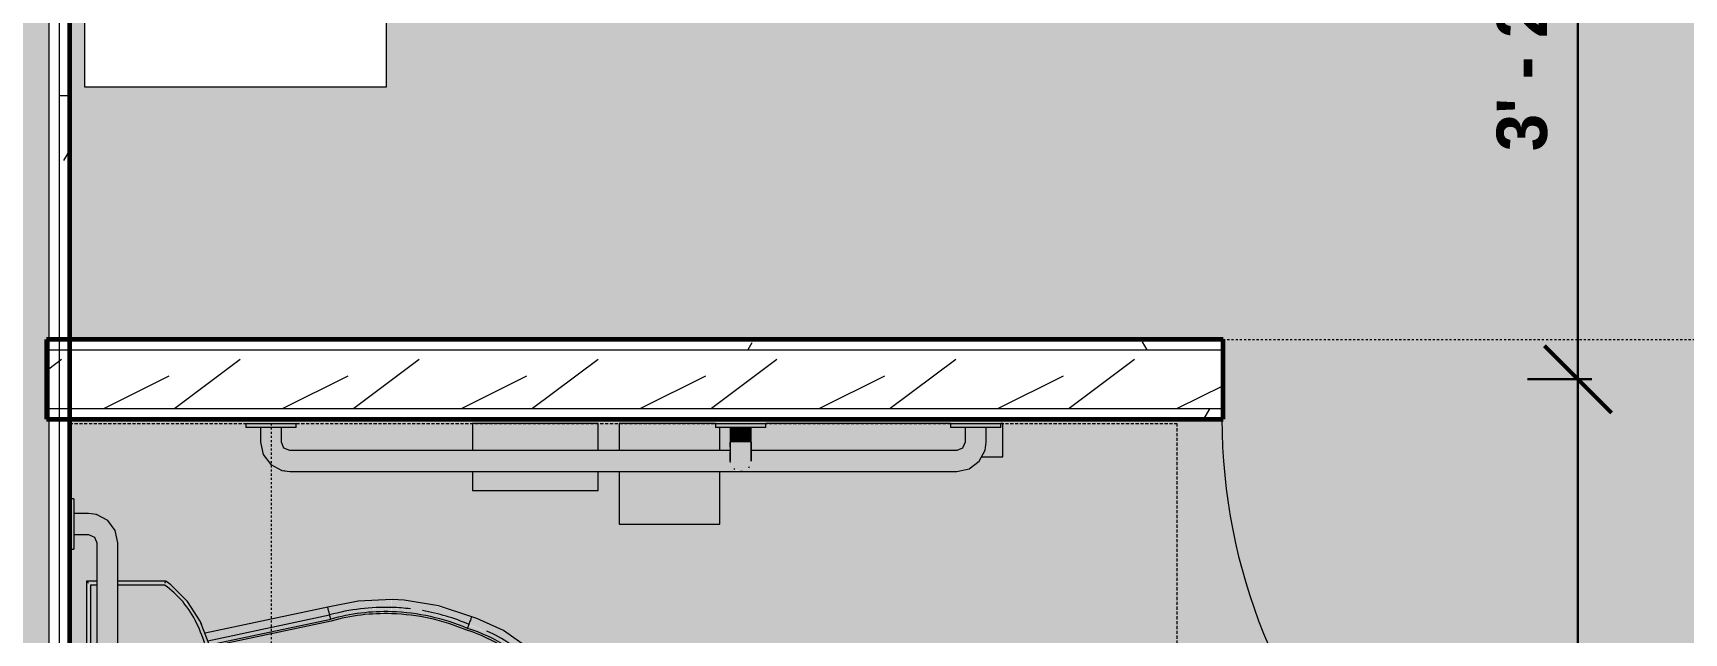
# Model space of a CAD drawing. Header units: inches. Extents: x -4105 to -1989, y 10980 to 12341.
# Drawn here: x -3462.7 to -3364.3, y 11943.7 to 11979.4 of the extents above; entities that cross this region are included whole.
import ezdxf

# ---------------------------------------------------------------- set-up
doc = ezdxf.new("R2010")
doc.units = ezdxf.units.IN
doc.header["$MEASUREMENT"] = 0
doc.linetypes.add('Dash', pattern=[0.25, 0.125, -0.125])
doc.linetypes.add('Hidden', pattern=[0.28125, 0.1875, -0.09375])
for name, color, linetype, lineweight in [('0-1', 7, 'Continuous', 5), ('0-2', 250, 'Continuous', 18), ('A-ANNO-DIMS-1', 211, 'Continuous', 30), ('A-ANNO-DIMS-64', 211, 'Continuous', 9), ('A-AREA-PATT-3', 7, 'Continuous', 9), ('A-DOOR-1', 31, 'Continuous', 9), ('A-DOOR-2', 31, 'Continuous', 30), ('A-WALL', 113, 'Continuous', 18), ('A-WALL-1', 113, 'Continuous', 60), ('A-WALL-PATT-1', 111, 'Continuous', 9), ('I-FURN', 30, 'Continuous', 9), ('I-FURN-HDLN', 30, 'Dash', 9), ('I-WALL-2', 2, 'Continuous', 60), ('P-SANR-FIXT', 6, 'Continuous', 9), ('P-SANR-FIXT-1', 6, 'Hidden', 9), ('Q-CASE-HDLN', 31, 'Dash', 9), ('Q-SPCQ', 91, 'Continuous', 9)]:
    doc.layers.add(name, color=color, linetype=linetype, lineweight=lineweight)
doc.styles.add('Century Gothic_B', font='GOTHICB.TTF', dxfattribs={"height": 3})
doc.dimstyles.new('OD_-_HS_-__1__Tol__', dxfattribs={"dimscale": 12, "dimtxt": 3.132505, "dimasz": 0.333333, "dimexe": 0.25, "dimexo": 0.166667, "dimgap": 0.083333, "dimtad": 1, "dimdec": 0, "dimzin": 3, "dimdsep": 46, "dimlunit": 4, "dimtxsty": 'Century Gothic_B', "dimblk1": 'OBLIQUE', "dimblk2": 'OBLIQUE', "dimsah": 1, "dimcen": 0.09, "dimdle": 0.25, "dimazin": 0, "dimtfac": 1, "dimtdec": 4, "dimtix": 1, "dimtmove": 0, "dimatfit": 3, "dimfxl": 1, "dimtvp": 1, "dimtfill": 1, "dimfrac": 2, "dimtolj": 1, "dimtzin": 0, "dimlwd": 30, "dimlwe": 30, "dimarcsym": 2})
pattern_1 = [(0, (0, 0), (20.48, 5.12), [0.845, -14.515, 0.845, -14.515, -81.92]), (0, (0, 0), (20.48, 5.12), [-30.72, 0.845, -29.875, 0.845, -14.515, -35.84]), (0, (0, 0), (20.48, 5.12), [-76.8, 0.845, -9.395, 0.845, -24.755]), (120, (7.68, 2.56), (-14.67405, 15.1762003), [0.845, -14.515, 0.845, -14.515, -81.92]), (120, (7.68, 2.56), (-14.67405, 15.1762003), [-30.72, 0.845, -29.875, 0.845, -14.515, -35.84]), (120, (7.68, 2.56), (-14.67405, 15.1762003), [-76.8, 0.845, -9.395, 0.845, -24.755]), (240, (10.24, 12.8), (-5.80595, -20.2962003), [0.845, -14.515, 0.845, -14.515, -81.92]), (240, (10.24, 12.8), (-5.80595, -20.2962003), [-30.72, 0.845, -29.875, 0.845, -14.515, -35.84]), (240, (10.24, 12.8), (-5.80595, -20.2962003), [-76.8, 0.845, -9.395, 0.845, -24.755])]

# ---------------------------------------------------------------- blocks, each defined once
blk = doc.blocks.new('Single-Flush - 34_ x 84_-1372834-ENLARGED FLOOR PLAN - 1ST FLOOR PLAN - EAST')
at = {"layer": 'A-DOOR-1'}
blk.add_arc((17, -2.375), 34.067, 180, 266.63431, dxfattribs=at)
at = {"layer": 'A-DOOR-2'}
for p, q in [((15, -2.375), (15, -36.383)), ((17, -2.375), (15, -2.375)), ((17, -2.375), (17, -36.383)), ((17, -36.383), (15, -36.383))]:
    blk.add_line(p, q, dxfattribs=at)
blk = doc.blocks.new('Bed-Standard - Queen 60_ x 79_-1242961-ENLARGED FLOOR PLAN - 1ST FLOOR PLAN - EAST')
at = {"layer": 'I-FURN-HDLN'}
blk.add_line((-55.311, -30.17), (-55.311, -64.17), dxfattribs=at)
blk = doc.blocks.new('Table-Night Stand - 18_ x 18_ x 24_-1352623-ENLARGED FLOOR PLAN - 1ST FLOOR PLAN - EAST')
at = {"layer": 'I-FURN'}
for p, q in [((18.147, 18), (0.147, 18)), ((0.147, 18), (0.147, 0)), ((18.147, 0), (18.147, 18)), ((0.147, 0), (18.147, 0))]:
    blk.add_line(p, q, dxfattribs=at)
blk = doc.blocks.new('OD_CW_Upper Cabinet - OD_CW_Upper Cabinet-1867077-ENLARGED FLOOR PLAN - 1ST FLOOR PLAN - EAST')
at = {"layer": 'Q-CASE-HDLN'}
for p, q in [((0.738, -24), (0.738, -12)), ((0.738, -12), (34.738, -12)), ((34.738, -12), (34.738, -24)), ((34.738, -24), (0.738, -24))]:
    blk.add_line(p, q, dxfattribs=at)
blk = doc.blocks.new('Plbg-Toilet Wall Mount FV-UH - _ALL_ADA-V53-ENLARGED FLOOR PLAN - 1ST FLOOR PLAN - EAST')
at = {"layer": 'P-SANR-FIXT'}
for points in [[(6.77, 19.194), (6.437, 21.64), (5.662, 23.988), (5.116, 25.309), (4.067, 26.827), (2.86, 27.994), (1.852, 28.604), (0.617, 28.945), (-0.67, 28.934), (-1.852, 28.604), (-2.934, 27.949), (-4.209, 26.661), (-5.163, 25.195), (-5.794, 23.654), (-6.492, 21.413), (-6.768, 19.142), (-6.679, 17.308), (-5.889, 13.494), (-4.772, 8.322), (-4.676, 8.355), (-6.571, 17.37), (-6.652, 19.19), (-6.323, 21.612), (-5.571, 23.899), (-4.974, 25.309), (-3.972, 26.755), (-2.86, 27.857), (-1.805, 28.496), (-1.413, 28.617), (-0.969, 28.762), (0, 28.875), (1.142, 28.713), (2.102, 28.34), (2.86, 27.857), (4.067, 26.661), (5.067, 25.121), (5.662, 23.679), (6.365, 21.48), (6.652, 19.19), (6.536, 17.197), (5.769, 13.494), (4.698, 8.346), (4.788, 8.31), (6.69, 17.391), (6.77, 19.19)], [(-3.095, 28.148), (-3.392, 28.513), (-4.779, 27.107), (-5.789, 25.568), (-6.458, 23.966), (-6.012, 23.813), (-5.337, 25.438), (-4.338, 26.918), (-3.108, 28.135)], [(-2.934, 27.949), (-3.11, 28.134), (-4.351, 26.904), (-5.014, 25.882), (-5.116, 25.767), (-5.391, 25.309), (-5.992, 23.798), (-5.765, 23.739), (-5.038, 25.425), (-4.067, 26.827), (-2.972, 27.911)], [(-6.015, 23.806), (-6.458, 23.966), (-7.215, 21.48), (-7.496, 19.217), (-7.024, 19.217), (-6.713, 21.612), (-6.017, 23.8)], [(-5.774, 23.719), (-6.02, 23.79), (-6.75, 21.413), (-7.008, 19.202), (-6.767, 19.217), (-6.446, 21.612), (-5.778, 23.707)], [(-6.576, 15.495), (-6.95, 17.475), (-7.047, 19.203), (-7.495, 19.19), (-7.412, 17.282), (-7.034, 15.382), (-6.596, 15.49)], [(-6.328, 15.556), (-6.695, 17.496), (-6.792, 19.195), (-7.026, 19.19), (-6.939, 17.307), (-6.559, 15.499), (-6.373, 15.545)], [(-5.033, 8.233), (-6.576, 15.495), (-7.034, 15.382), (-5.48, 8.074), (-5.081, 8.216)], [(-4.789, 8.316), (-6.328, 15.556), (-6.576, 15.495), (-5.015, 8.239), (-4.819, 8.306)], [(-3.061, 8.552), (-3.074, 8.669), (-4.676, 8.355), (-5.693, 7.982), (-6.183, 7.745), (-6.131, 7.673), (-4.538, 8.259), (-3.061, 8.552)], [(8.593, 1), (8.442, 1.121), (-8.478, 1.115), (-8.558, 1), (8.589, 1)]]:
    blk.add_hatch(color=256, dxfattribs=at).paths.add_polyline_path(points, flags=0)
h = blk.add_hatch(color=256, dxfattribs=at)
h.paths.add_polyline_path([(6.652, 19.19), (6.365, 21.48), (5.571, 23.899), (5.002, 25.268), (3.972, 26.755), (2.86, 27.857), (1.992, 28.41), (0.969, 28.762), (0, 28.875), (-1.022, 28.756), (-1.992, 28.41), (-2.86, 27.857), (-4.067, 26.661), (-5.014, 25.249), (-5.662, 23.679), (-6.365, 21.48), (-6.652, 19.19), (-6.559, 17.311), (-5.769, 13.494), (-4.656, 8.359), (-4.01, 8.5), (-3.535, 8.59), (-2.436, 8.713), (-0.787, 8.819), (0, 8.846), (3.074, 8.669), (4.684, 8.393), (6.571, 17.37), (6.576, 17.475)], flags=0)
h.paths.add_polyline_path([(4.25, 20.181), (4.14, 18.712), (3.828, 17.311), (3.44, 16.248), (2.862, 15.215), (2.213, 14.426), (1.486, 13.849), (0.742, 13.513), (0, 13.404), (-0.742, 13.513), (-1.486, 13.849), (-2.213, 14.426), (-2.926, 15.319), (-3.454, 16.272), (-3.912, 17.597), (-4.171, 18.995), (-4.25, 20.181), (-4.158, 21.566), (-3.887, 22.888), (-3.454, 24.091), (-2.883, 25.121), (-2.213, 25.937), (-1.413, 26.547), (-0.742, 26.85), (0, 26.958), (0.742, 26.85), (1.486, 26.514), (2.213, 25.937), (2.883, 25.121), (3.457, 24.083), (3.887, 22.888), (4.164, 21.48), (4.225, 20.559)], flags=0)
h.paths.add_polyline_path([(2.935, 10.95), (2.901, 10.825), (2.81, 10.734), (2.685, 10.7), (2.56, 10.734), (2.465, 10.832), (2.435, 10.95), (2.468, 11.075), (2.56, 11.167), (2.685, 11.2), (2.81, 11.167), (2.901, 11.075), (2.926, 11.015)], flags=0)
h.paths.add_polyline_path([(-2.435, 10.95), (-2.475, 10.817), (-2.56, 10.734), (-2.685, 10.7), (-2.81, 10.734), (-2.901, 10.825), (-2.935, 10.95), (-2.901, 11.075), (-2.81, 11.167), (-2.685, 11.2), (-2.56, 11.167), (-2.468, 11.075), (-2.444, 11.015)], flags=0)
h = blk.add_hatch(color=256, dxfattribs=at)
h.paths.add_polyline_path([(-4.709, 27.211), (-5.26, 26.443), (-4.906, 26.918), (-4.745, 27.156)], flags=0)
h.paths.add_polyline_path([(-3.392, 28.513), (-4.157, 27.805), (-4.382, 27.534), (-3.393, 28.512)], flags=0)
h.paths.add_polyline_path([(-5.961, 25.158), (-6.284, 24.438), (-6.185, 24.623), (-5.961, 25.156)], flags=0)
h = blk.add_hatch(color=256, dxfattribs=at)
h.paths.add_polyline_path([(-6.458, 23.966), (-6.461, 23.966), (-6.827, 22.886), (-6.827, 22.803), (-6.461, 23.957)], flags=0)
h.paths.add_polyline_path([(-7.195, 21.64), (-7.311, 20.975), (-7.418, 20.181), (-7.486, 19.321), (-7.198, 21.612)], flags=0)
h = blk.add_hatch(color=256, dxfattribs=at)
h.paths.add_polyline_path([(8.472, 5.637), (8.463, 5.697), (7.379, 6.868), (6.065, 7.698), (4.609, 8.245), (2.889, 8.562), (-0.241, 8.711), (-3.061, 8.552), (-4.793, 8.181), (-6.146, 7.668), (-7.507, 6.754), (-8.472, 5.687), (-8.358, 5.651), (-7.351, 6.754), (-5.975, 7.611), (-4.483, 8.154), (-2.848, 8.45), (0, 8.611), (3.061, 8.436), (4.769, 8.068), (6.171, 7.516), (7.351, 6.754), (8.358, 5.637), (8.358, 2.875), (8.472, 2.875), (8.472, 5.526)], flags=0)
h.paths.add_polyline_path([(8.472, 1.279), (8.472, 1.625), (8.358, 1.625), (8.358, 1.235), (-8.358, 1.235), (-8.368, 1.625), (-8.472, 1.625), (-8.472, 1.121), (8.472, 1.121), (8.472, 1.236)], flags=0)
h.paths.add_polyline_path([(-8.358, 2.875), (-8.378, 5.657), (-8.472, 5.687), (-8.472, 2.875), (-8.4, 2.875)], flags=0)
h = blk.add_hatch(color=256, dxfattribs=at)
h.paths.add_polyline_path([(8.358, 1.625), (-8.358, 1.625), (-8.358, 1.235), (8.358, 1.235), (8.358, 1.375)], flags=0)
h.paths.add_polyline_path([(8.358, 5.651), (7.351, 6.754), (6.097, 7.565), (4.609, 8.129), (3.048, 8.439), (-0.241, 8.597), (-3.048, 8.439), (-4.769, 8.068), (-6.1, 7.562), (-7.351, 6.754), (-8.358, 5.651), (-8.358, 2.875), (8.358, 2.875)], flags=0)
h = blk.add_hatch(color=256, dxfattribs=at)
h.paths.add_polyline_path([(-6.146, 7.668), (-6.197, 7.773), (-7.072, 7.246), (-7.594, 6.849), (-7.788, 6.661), (-8.577, 5.72), (-8.454, 5.707), (-7.351, 6.886), (-6.149, 7.666)], flags=0)
h.paths.add_polyline_path([(-7.7, 6.693), (-7.7, 6.693), (-7.7, 6.736)], flags=0)
h = blk.add_hatch(color=256, dxfattribs=at)
h.paths.add_polyline_path([(-8.472, 5.526), (-8.499, 5.695), (-8.593, 5.697), (-8.566, 2.875), (-8.472, 2.875)], flags=0)
h.paths.add_polyline_path([(-8.472, 1.13), (-8.481, 1.625), (-8.593, 1.625), (-8.566, 1.027), (-8.472, 1.121), (-8.473, 1.235)], flags=0)
h.paths.add_polyline_path([(-8.478, 1.121), (-8.503, 1.121), (-8.503, 1.121)], flags=0)
for p, q in [((-7.037, 15.381), (-5.483, 8.072)), ((-5.032, 8.23), (-6.576, 15.495)), ((-4.789, 8.316), (-6.328, 15.556)), ((-6.213, 15.584), (-4.676, 8.354)), ((-6.213, 15.584), (-4.676, 8.354)), ((-8.593, 5.725), (-8.593, 2.874)), ((-8.593, 5.725), (-8.593, 2.874)), ((-8.358, 5.651), (-8.358, 2.873)), ((-8.358, 5.651), (-8.358, 2.873)), ((-8.593, 1.625), (-8.593, 1)), ((-8.593, 1.625), (-8.593, 1)), ((-8.593, 1), (8.593, 1)), ((-8.593, 1), (8.593, 1)), ((-8.358, 1.625), (-8.358, 1.235)), ((-8.358, 1.625), (-8.358, 1.235)), ((-8.358, 1.235), (8.358, 1.235)), ((-8.358, 1.235), (8.358, 1.235))]:
    blk.add_line(p, q, dxfattribs=at)
at = {"layer": 'P-SANR-FIXT', "flags": 128}
for points in [[(-3.394, 28.516), (-4.642, 27.296), (-5.643, 25.866), (-6.362, 24.275), (-6.461, 23.968)], [(-6.461, 23.968), (-7.117, 21.99), (-7.457, 19.934), (-7.5, 19.218)], [(-7.5, 19.218), (-7.403, 17.187), (-7.037, 15.381)], [(-3.074, 8.673), (-4.82, 8.312), (-6.198, 7.777)], [(-6.198, 7.777), (-7.386, 7.03), (-8.371, 6.03), (-8.593, 5.725)]]:
    blk.add_lwpolyline(points, dxfattribs=at)
at = {"layer": 'P-SANR-FIXT'}
for centre, radius, start, end in [((2.517, 21.221), 8.659, 129.01702, 163.23443), ((2.517, 21.221), 8.54, 129.01702, 163.27745), ((2.517, 21.221), 8.54, 129.01702, 163.27745), ((2.517, 21.221), 8.915, 145.85541, 155.89215), ((5.862, 18.785), 12.895, 157.08208, 169.98627), ((5.862, 18.785), 12.639, 157.02046, 178.14378), ((5.862, 18.785), 12.521, 156.99106, 178.14378), ((5.862, 18.785), 12.521, 156.99106, 178.14378), ((5.862, 18.785), 12.895, 173.20252, 178.14378), ((5.213, 18.806), 12.245, 178.14378, 195.6871), ((5.213, 18.806), 11.989, 178.14378, 195.72629), ((5.213, 18.806), 11.871, 178.14378, 195.74481), ((5.213, 18.806), 11.871, 178.14378, 195.74481), ((-1.975, -1.057), 9.556, 96.44692, 115.55308), ((-1.975, -1.057), 9.556, 96.44692, 115.55308), ((-3.577, 2.294), 5.842, 115.55308, 144.92398), ((-3.577, 2.294), 5.842, 115.55308, 144.92398), ((-3.577, 2.294), 6.077, 115.55308, 116.26691), ((-1.975, -1.057), 9.791, 114.27145, 115.55308), ((-3.577, 2.294), 6.077, 144.26271, 145.6316)]:
    blk.add_arc(centre, radius, start, end, dxfattribs=at)
for points in [[(-6.458, 23.966), (-6.461, 23.967), (-6.462, 23.968), (-6.461, 23.967)], [(-6.015, 23.806), (-6.12, 23.844), (-6.299, 23.909), (-6.416, 23.951), (-6.458, 23.966)], [(-7.034, 15.382), (-7.037, 15.381), (-7.038, 15.381), (-7.037, 15.381)], [(-6.576, 15.495), (-6.685, 15.468), (-6.87, 15.422), (-6.99, 15.393), (-7.034, 15.382)]]:
    blk.add_open_spline(points, degree=3, dxfattribs=at)
for points, knots in [([(-5.774, 23.719), (-5.793, 23.726), (-5.831, 23.739), (-5.902, 23.765), (-5.977, 23.792), (-6.008, 23.804), (-6.015, 23.806)], [-1, -1, -1, -1, -0.833333, -0.666667, -0.333333, 0, 0, 0, 0]), ([(-6.328, 15.556), (-6.347, 15.551), (-6.386, 15.542), (-6.442, 15.528), (-6.491, 15.516), (-6.545, 15.502), (-6.569, 15.496), (-6.576, 15.495)], [0, 0, 0, 0, 0.166667, 0.333333, 0.5, 0.666667, 1, 1, 1, 1]), ([(-8.472, 5.687), (-8.481, 5.69), (-8.499, 5.695), (-8.524, 5.703), (-8.547, 5.71), (-8.57, 5.718), (-8.588, 5.723), (-8.593, 5.725), (-8.593, 5.725)], [0, 0, 0, 0, 0.142857, 0.285714, 0.428571, 0.571429, 0.785714, 1, 1, 1, 1]), ([(-8.472, 1.121), (-8.483, 1.111), (-8.499, 1.095), (-8.519, 1.075), (-8.531, 1.063), (-8.539, 1.054), (-8.548, 1.045), (-8.556, 1.037), (-8.563, 1.03), (-8.57, 1.023), (-8.577, 1.016), (-8.584, 1.009), (-8.591, 1.002), (-8.593, 1), (-8.593, 1)], [0, 0, 0, 0, 0.166667, 0.25, 0.333333, 0.375, 0.416667, 0.5, 0.541667, 0.583333, 0.666667, 0.75, 0.833333, 1, 1, 1, 1])]:
    blk.add_open_spline(points, degree=3, knots=knots, dxfattribs=at)
at = {"layer": 'P-SANR-FIXT-1'}
for p, q in [((-18, 0), (-18, 66)), ((-18, 66), (42, 66)), ((-0.021, 0), (-18, 0))]:
    blk.add_line(p, q, dxfattribs=at)
blk = doc.blocks.new('Seqm-Toilet Paper Disp-UH-3D - Seqm-Toilet Paper Disp-UH-3D-2253632-ENLARGED FLOOR PLAN - 1ST FLOOR PLAN - EAST')
at = {"layer": 'Q-SPCQ'}
h = blk.add_hatch(color=256, dxfattribs=at)
h.paths.add_polyline_path([(3, -6), (3, -2.875), (-3, -2.875), (-3, -6)], flags=0)
h.paths.add_polyline_path([(2.859, -1.625), (3, -1.625), (3, -0.25), (2.75, -0.25), (2.75, 0), (-3, 0), (-3, -1.625), (0.95, -1.625)], flags=0)
for p, q in [((2.75, 0), (-3, 0)), ((-3, 0), (-3, -1.625)), ((3, -1.625), (3, -0.25)), ((-3, -2.875), (-3, -6)), ((3, -6), (3, -2.875)), ((-3, -6), (3, -6))]:
    blk.add_line(p, q, dxfattribs=at)
blk = doc.blocks.new('Seqm-Sanitary Napkin Disp-UH-3D - Seqm-Sanitary Napkin Disp-UH-3D-2253634-ENLARGED FLOOR PLAN - 1ST FLOOR PLAN - EAST')
at = {"layer": 'Q-SPCQ'}
h = blk.add_hatch(color=256, dxfattribs=at)
h.paths.add_polyline_path([(1.316, -4), (3.75, -4), (3.75, -2.875), (-3.75, -2.875), (-3.75, -4)], flags=0)
h.paths.add_polyline_path([(-3.75, -1.625), (3.75, -1.625), (3.75, 0), (-3.75, 0)], flags=0)
for p, q in [((3.75, 0), (-3.75, 0)), ((-3.75, 0), (-3.75, -1.631)), ((3.75, -1.625), (3.75, 0)), ((-3.75, -2.875), (-3.75, -4)), ((3.75, -4), (3.75, -2.875)), ((-3.75, -4), (3.75, -4))]:
    blk.add_line(p, q, dxfattribs=at)
blk = doc.blocks.new('Seqm-Seat Cover Disp-UH-3D - Seqm-Seat Cover Disp-UH-3D-2253633-ENLARGED FLOOR PLAN - 1ST FLOOR PLAN - EAST')
at = {"layer": 'Q-SPCQ'}
h = blk.add_hatch(color=256, dxfattribs=at)
h.paths.add_polyline_path([(6.641, -2), (7.875, -2), (7.875, 0), (7.75, 0), (7.75, -0.25), (6.875, -0.25), (6.854, -1.204), (6.819, -1.423), (6.768, -1.647), (6.666, -1.943)], flags=0)
h.paths.add_polyline_path([(-3.416, -1.625), (5.126, -1.625), (5.479, -1.479), (5.625, -1.125), (5.613, -0.25), (4.75, -0.25), (4.75, 0), (-6.25, 0), (-6.25, -0.25), (-7.125, -0.25), (-7.121, -1.625)], flags=0)
for p, q in [((4.75, 0), (-6.25, 0)), ((7.875, 0), (7.75, 0)), ((7.875, -2), (7.875, 0)), ((6.641, -2), (7.875, -2))]:
    blk.add_line(p, q, dxfattribs=at)
blk = doc.blocks.new('Seqm-Grab Bar - 42_-2253639-ENLARGED FLOOR PLAN - 1ST FLOOR PLAN - EAST')
at = {"layer": 'Q-SPCQ'}
for points in [[(-2498.585, 11591.614), (-2498.424, 11591.614), (-2498.424, 11591.864), (-2499.924, 11591.864), (-2499.924, 11591.614), (-2498.619, 11591.614)], [(-2498.424, 11591.614), (-2496.924, 11591.614), (-2496.924, 11591.864), (-2498.424, 11591.864)], [(-2456.424, 11591.614), (-2456.424, 11591.864), (-2457.924, 11591.864), (-2457.924, 11591.614), (-2456.46, 11591.614)], [(-2456.036, 11591.614), (-2454.924, 11591.614), (-2454.924, 11591.864), (-2456.424, 11591.864), (-2456.424, 11591.614), (-2456.082, 11591.614)], [(-2497.913, 11590.739), (-2497.799, 11590.739), (-2497.82, 11591.614), (-2499.049, 11591.614), (-2499.027, 11590.739), (-2497.982, 11590.739)], [(-2456.934, 11590.739), (-2455.799, 11590.739), (-2455.82, 11591.614), (-2457.049, 11591.614), (-2457.027, 11590.739), (-2456.965, 11590.739)], [(-2497.299, 11588.989), (-2497.299, 11590.218), (-2497.331, 11590.253), (-2497.652, 11590.386), (-2497.82, 11590.739), (-2499.049, 11590.739), (-2498.814, 11589.864), (-2498.437, 11589.429), (-2498.103, 11589.196), (-2497.68, 11589.062), (-2497.378, 11589.011)], [(-2457.549, 11588.989), (-2456.649, 11589.245), (-2456.228, 11589.614), (-2456.006, 11589.935), (-2455.871, 11590.358), (-2455.82, 11590.739), (-2457.027, 11590.739), (-2457.062, 11590.707), (-2457.195, 11590.386), (-2457.549, 11590.218), (-2457.549, 11589.011)]]:
    blk.add_hatch(color=256, dxfattribs=at).paths.add_polyline_path(points, flags=0)
h = blk.add_hatch(color=256, dxfattribs=at)
h.paths.add_polyline_path([(-2470.424, 11588.989), (-2457.549, 11589.011), (-2457.549, 11590.239), (-2469.799, 11590.218), (-2469.832, 11589.478), (-2469.982, 11589.172), (-2470.372, 11588.996)], flags=0)
h.paths.add_polyline_path([(-2497.299, 11588.989), (-2470.585, 11589.011), (-2470.76, 11589.106), (-2470.772, 11589.123), (-2470.899, 11589.216), (-2470.984, 11589.371), (-2471.031, 11589.564), (-2471.034, 11589.693), (-2471.048, 11590.239), (-2497.299, 11590.218), (-2497.299, 11589.011)], flags=0)
h = blk.add_hatch(color=256, dxfattribs=at)
h.paths.add_polyline_path([(-2456.353, 11589.482), (-2456.138, 11589.725), (-2456.317, 11589.52)], flags=0)
h.paths.add_polyline_path([(-2456.033, 11589.864), (-2455.898, 11590.239), (-2455.855, 11590.441), (-2455.906, 11590.239), (-2456.011, 11589.922)], flags=0)
h = blk.add_hatch(color=256, dxfattribs=at)
h.paths.add_polyline_path([(-2497.44, 11589.027), (-2497.907, 11589.123), (-2497.597, 11589.046)], flags=0)
h.paths.add_polyline_path([(-2498.253, 11589.285), (-2498.359, 11589.368), (-2498.254, 11589.285)], flags=0)
for p, q in [((-2499.924, 11591.864), (-2499.924, 11591.614)), ((-2499.924, 11591.864), (-2498.424, 11591.864)), ((-2498.424, 11591.864), (-2496.924, 11591.864)), ((-2496.924, 11591.614), (-2496.924, 11591.864)), ((-2457.924, 11591.864), (-2457.924, 11591.614)), ((-2457.924, 11591.864), (-2456.424, 11591.864)), ((-2456.424, 11591.864), (-2454.924, 11591.864)), ((-2454.924, 11591.614), (-2454.924, 11591.864)), ((-2498.424, 11591.614), (-2499.924, 11591.614)), ((-2499.049, 11591.614), (-2499.049, 11590.739)), ((-2496.924, 11591.614), (-2498.424, 11591.614)), ((-2497.799, 11590.739), (-2497.799, 11591.614)), ((-2456.424, 11591.614), (-2457.924, 11591.614)), ((-2457.049, 11591.614), (-2457.049, 11590.739)), ((-2454.924, 11591.614), (-2456.424, 11591.614)), ((-2455.799, 11590.739), (-2455.799, 11591.614)), ((-2471.048, 11590.239), (-2497.299, 11590.239)), ((-2457.549, 11590.239), (-2469.8, 11590.239)), ((-2497.299, 11588.989), (-2457.549, 11588.989))]:
    blk.add_line(p, q, dxfattribs=at)
at = {"layer": 'Q-SPCQ', "flags": 128}
for points in [[(-2499.049, 11590.739), (-2498.889, 11590.008), (-2498.437, 11589.41), (-2497.777, 11589.056), (-2497.299, 11588.989)], [(-2497.299, 11590.239), (-2497.66, 11590.393), (-2497.799, 11590.739)], [(-2457.549, 11588.989), (-2456.817, 11589.15), (-2456.22, 11589.601), (-2455.865, 11590.261), (-2455.799, 11590.739)], [(-2457.049, 11590.739), (-2457.203, 11590.378), (-2457.549, 11590.239)]]:
    blk.add_lwpolyline(points, dxfattribs=at)
blk = doc.blocks.new('Seqm-Grab Bar - 18_-2253638-ENLARGED FLOOR PLAN - 1ST FLOOR PLAN - EAST')
at = {"layer": 'Q-SPCQ'}
for points in [[(-2471.723, 11591.614), (-2470.424, 11591.614), (-2470.424, 11591.864), (-2471.924, 11591.864), (-2471.924, 11591.614), (-2471.815, 11591.614)], [(-2470.424, 11591.614), (-2468.924, 11591.614), (-2468.924, 11591.864), (-2470.424, 11591.864)], [(-2471.049, 11590.739), (-2470.424, 11590.739), (-2470.424, 11591.614), (-2471.049, 11591.614), (-2471.049, 11591.506)], [(-2469.982, 11590.739), (-2469.799, 11590.739), (-2469.82, 11591.614), (-2470.424, 11591.614), (-2470.424, 11590.739), (-2470.111, 11590.739)], [(-2470.424, 11588.989), (-2470.424, 11590.739), (-2471.049, 11590.739), (-2471.046, 11589.969), (-2471.012, 11589.453), (-2470.91, 11589.231), (-2470.866, 11589.172), (-2470.476, 11588.996)], [(-2471.035, 11590.273), (-2471.037, 11590.466), (-2471.036, 11590.281)], [(-2470.424, 11588.989), (-2470.192, 11589.04), (-2470.083, 11589.112), (-2470.075, 11589.123), (-2469.964, 11589.213), (-2469.903, 11589.303), (-2469.871, 11589.388), (-2469.806, 11589.614), (-2469.8, 11590.239), (-2469.8, 11590.696), (-2469.82, 11590.739), (-2470.424, 11590.739), (-2470.424, 11588.996)]]:
    blk.add_hatch(color=256, dxfattribs=at).paths.add_polyline_path(points, flags=0)
for p, q in [((-2471.924, 11591.864), (-2471.924, 11591.614)), ((-2471.924, 11591.864), (-2470.424, 11591.864)), ((-2470.424, 11591.864), (-2468.924, 11591.864)), ((-2468.924, 11591.614), (-2468.924, 11591.864)), ((-2470.424, 11591.614), (-2471.924, 11591.614)), ((-2471.049, 11591.614), (-2471.049, 11590.739)), ((-2468.924, 11591.614), (-2470.424, 11591.614)), ((-2469.799, 11590.739), (-2469.799, 11591.614)), ((-2471.049, 11590.454), (-2471.049, 11590.739)), ((-2471.044, 11589.535), (-2471.049, 11589.614)), ((-2470.769, 11589.12), (-2470.837, 11589.145)), ((-2470.344, 11588.994), (-2470.424, 11588.989)), ((-2469.93, 11589.268), (-2469.955, 11589.202))]:
    blk.add_line(p, q, dxfattribs=at)
at = {"layer": 'Q-SPCQ', "flags": 128}
for points in [[(-2471.049, 11590.739), (-2471.049, 11590.163), (-2471.049, 11589.749), (-2471.049, 11589.614)], [(-2471.049, 11589.614), (-2471.049, 11589.773), (-2471.049, 11590.169)], [(-2469.799, 11590.739), (-2469.799, 11590.163), (-2469.799, 11589.749), (-2469.799, 11589.614)], [(-2469.799, 11589.614), (-2469.799, 11589.773), (-2469.799, 11590.205), (-2469.799, 11590.739)]]:
    blk.add_lwpolyline(points, dxfattribs=at)
blk = doc.blocks.new('Seqm-Grab Bar - 36_-V54-ENLARGED FLOOR PLAN - 1ST FLOOR PLAN - EAST')
at = {"layer": 'Q-SPCQ'}
for points in [[(-3460.524, 11950.148), (-3460.274, 11950.148), (-3460.274, 11951.648), (-3460.524, 11951.648), (-3460.524, 11950.31)], [(-3460.274, 11948.648), (-3460.274, 11950.148), (-3460.524, 11950.148), (-3460.524, 11948.648)], [(-3460.274, 11949.523), (-3459.399, 11949.545), (-3459.399, 11950.773), (-3460.274, 11950.752), (-3460.274, 11949.54)], [(-3457.67, 11949.023), (-3457.649, 11949.023), (-3457.904, 11949.923), (-3458.274, 11950.344), (-3458.595, 11950.566), (-3459.017, 11950.701), (-3459.399, 11950.752), (-3459.399, 11949.545), (-3459.367, 11949.51), (-3459.045, 11949.377), (-3458.877, 11949.023), (-3457.715, 11949.023)], [(-3458.352, 11915.273), (-3457.649, 11915.273), (-3457.67, 11949.023), (-3458.899, 11949.023), (-3458.877, 11915.273), (-3458.435, 11915.273)]]:
    blk.add_hatch(color=256, dxfattribs=at).paths.add_polyline_path(points, flags=0)
h = blk.add_hatch(color=256, dxfattribs=at)
h.paths.add_polyline_path([(-3458.141, 11950.219), (-3458.384, 11950.434), (-3458.179, 11950.255)], flags=0)
h.paths.add_polyline_path([(-3458.524, 11950.539), (-3458.899, 11950.674), (-3459.1, 11950.717), (-3458.899, 11950.666), (-3458.58, 11950.561)], flags=0)
for p, q in [((-3460.274, 11951.648), (-3460.524, 11951.648)), ((-3460.274, 11951.648), (-3460.274, 11950.148)), ((-3459.399, 11950.773), (-3460.274, 11950.773)), ((-3460.274, 11950.148), (-3460.274, 11948.648)), ((-3460.274, 11949.523), (-3459.399, 11949.523)), ((-3458.899, 11949.023), (-3458.899, 11915.273)), ((-3457.649, 11915.273), (-3457.649, 11949.023)), ((-3460.524, 11948.648), (-3460.274, 11948.648))]:
    blk.add_line(p, q, dxfattribs=at)
at = {"layer": 'Q-SPCQ', "flags": 128}
for points in [[(-3457.649, 11949.023), (-3457.809, 11949.755), (-3458.26, 11950.352), (-3458.92, 11950.706), (-3459.399, 11950.773)], [(-3459.399, 11949.523), (-3459.038, 11949.369), (-3458.899, 11949.023)]]:
    blk.add_lwpolyline(points, dxfattribs=at)
blk = doc.blocks.new('DIMBLOCK20-ENLARGED FLOOR PLAN - 1ST FLOOR PLAN - EAST')
at = {"layer": 'A-ANNO-DIMS-64', "lineweight": 50, "transparency": 16777216}
for p, q in [((-3370.625, 11997.152), (-3372.625, 11999.152)), ((-3370.625, 11997.152), (-3368.625, 11995.152)), ((-3370.625, 11958.777), (-3372.625, 11960.777)), ((-3370.625, 11958.777), (-3368.625, 11956.777))]:
    blk.add_line(p, q, dxfattribs=at)
at = {"layer": 'A-ANNO-DIMS-64', "lineweight": 30, "transparency": 16777216}
for p, q in [((-3369.797, 11997.152), (-3373.625, 11997.152)), ((-3370.625, 11997.152), (-3370.625, 11958.777)), ((-3370.625, 11997.152), (-3369.797, 11997.152)), ((-3369.797, 11958.777), (-3373.625, 11958.777)), ((-3370.625, 11958.777), (-3369.797, 11958.777))]:
    blk.add_line(p, q, dxfattribs=at)
at = {"layer": 'A-ANNO-DIMS-64', "color": 0, "lineweight": 30, "transparency": 16777216, "insert": (-3375.471, 11972.371), "char_height": 3, "width": 13.42502, "attachment_point": 1, "rotation": 90, "line_spacing_factor": 0.984502, "style": 'Century Gothic_B', "bg_fill": 3, "box_fill_scale": 1.25, "bg_fill_color": 256, "bg_fill_true_color": 13158600, "bg_fill_transparency": 0}
blk.add_mtext('3\' - 2"', dxfattribs=at)
blk = doc.blocks.new('_Oblique')
at = {"color": 0, "linetype": 'ByBlock', "lineweight": -2}
blk.add_line((-0.5, -0.5), (0.5, 0.5), dxfattribs=at)
blk = doc.blocks.new('DIMBLOCK21-ENLARGED FLOOR PLAN - 1ST FLOOR PLAN - EAST')
at = {"layer": 'A-ANNO-DIMS-64', "lineweight": 50, "transparency": 16777216}
for p, q in [((-3370.625, 11958.777), (-3372.625, 11960.777)), ((-3370.625, 11958.777), (-3368.625, 11956.777)), ((-3370.625, 11873.227), (-3372.625, 11875.227)), ((-3370.625, 11873.227), (-3368.625, 11871.227))]:
    blk.add_line(p, q, dxfattribs=at)
at = {"layer": 'A-ANNO-DIMS-64', "lineweight": 30, "transparency": 16777216}
for p, q in [((-3369.797, 11958.777), (-3373.625, 11958.777)), ((-3370.625, 11958.777), (-3370.625, 11873.227)), ((-3370.625, 11958.777), (-3369.797, 11958.777)), ((-3369.797, 11873.227), (-3373.625, 11873.227)), ((-3370.625, 11873.227), (-3369.797, 11873.227))]:
    blk.add_line(p, q, dxfattribs=at)
at = {"layer": 'A-ANNO-DIMS-64', "color": 0, "lineweight": 30, "transparency": 16777216, "insert": (-3375.471, 11910.409), "char_height": 3, "width": 13.42502, "attachment_point": 1, "rotation": 90, "line_spacing_factor": 0.984502, "style": 'Century Gothic_B', "bg_fill": 3, "box_fill_scale": 1.25, "bg_fill_color": 256, "bg_fill_true_color": 13158600, "bg_fill_transparency": 0}
blk.add_mtext('7\' - 2"', dxfattribs=at)
blk = doc.blocks.new('CTR - 1st Phase - Unit Layouts_rvt-1-ENLARGED FLOOR PLAN - 1ST FLOOR PLAN - EAST')
at = {"layer": 'A-WALL-PATT-1'}
h = blk.add_hatch(dxfattribs=at)
h.set_pattern_fill('FP_1', color=256, style=0, pattern_type=2)
h.set_pattern_definition(pattern_1)
h.paths.add_polyline_path([(-3458.48, 11960.527), (-3391.774, 11960.527), (-3391.774, 11961.152), (-3460.524, 11961.14), (-3460.524, 11960.527)], flags=0)
h.paths.add_polyline_path([(-3306.765, 11960.527), (-3306.624, 11960.527), (-3306.624, 11961.152), (-3357.774, 11961.152), (-3357.774, 11960.527), (-3307.249, 11960.527)], flags=0)
h = blk.add_hatch(dxfattribs=at)
h.set_pattern_fill('FP_2', color=256, style=0, pattern_type=2)
h.set_pattern_definition([(216.87, (4.265, 10.662), (31.9871619, 21.32545714), [5.331, -47.981]), (206.565, (10.662, 7.464), (-10.662476, -10.6620098), [11.921, -11.921]), (198.435, (10.662, 2.132), (-21.32449365, -10.6625869), [6.744, -26.974])])
h.paths.add_polyline_path([(-3447.029, 11957.027), (-3391.774, 11957.027), (-3391.774, 11960.527), (-3461.774, 11960.521), (-3461.774, 11957.027), (-3450.846, 11957.027)], flags=0)
h.paths.add_polyline_path([(-3351.199, 11957.027), (-3306.624, 11957.036), (-3306.624, 11960.527), (-3357.774, 11960.527), (-3357.774, 11957.027), (-3354.699, 11957.027)], flags=0)
h = blk.add_hatch(dxfattribs=at)
h.set_pattern_fill('FP_1', color=256, style=0, pattern_type=2)
h.set_pattern_definition(pattern_1)
h.paths.add_polyline_path([(-3405.044, 11956.402), (-3391.774, 11956.402), (-3391.774, 11957.027), (-3460.524, 11957.015), (-3460.524, 11956.402), (-3408.86, 11956.402)], flags=0)
h.paths.add_polyline_path([(-3350.574, 11956.402), (-3307.249, 11956.402), (-3307.249, 11957.027), (-3351.199, 11957.027), (-3351.199, 11956.402)], flags=0)
h.paths.add_polyline_path([(-3357.774, 11956.402), (-3354.699, 11956.402), (-3354.699, 11957.027), (-3357.774, 11957.027)], flags=0)
at = {"layer": 'A-WALL'}
for p, q in [((-3461.899, 11960.527), (-3391.774, 11960.527)), ((-3461.899, 11957.027), (-3391.774, 11957.027))]:
    blk.add_line(p, q, dxfattribs=at)
at = {"layer": 'A-WALL-1'}
for p, q in [((-3391.774, 11961.152), (-3461.899, 11961.152)), ((-3461.899, 11961.152), (-3461.899, 11956.402)), ((-3391.774, 11956.402), (-3391.774, 11961.152)), ((-3461.899, 11956.402), (-3391.774, 11956.402))]:
    blk.add_line(p, q, dxfattribs=at)
at = {"layer": '0-2'}
for name, p, rotation in [('Bed-Standard - Queen 60_ x 79_-1242961-ENLARGED FLOOR PLAN - 1ST FLOOR PLAN - EAST', (-3421.944, 12016.464), 89.99999999998755), ('Table-Night Stand - 18_ x 18_ x 24_-1352623-ENLARGED FLOOR PLAN - 1ST FLOOR PLAN - EAST', (-3441.649, 11976.073), 89.99999999998755), ('OD_CW_Upper Cabinet - OD_CW_Upper Cabinet-1867077-ENLARGED FLOOR PLAN - 1ST FLOOR PLAN - EAST', (-3436.524, 11957.14), 270.0000000000122), ('Plbg-Toilet Wall Mount FV-UH - _ALL_ADA-V53-ENLARGED FLOOR PLAN - 1ST FLOOR PLAN - EAST', (-3460.524, 11938.148), 270.0000000000001)]:
    blk.add_blockref(name, p, dxfattribs=dict(at, rotation=rotation))
for name, p in [('Seqm-Grab Bar - 42_-2253639-ENLARGED FLOOR PLAN - 1ST FLOOR PLAN - EAST', (-950.1, 364.284)), ('Seqm-Sanitary Napkin Disp-UH-3D - Seqm-Sanitary Napkin Disp-UH-3D-2253634-ENLARGED FLOOR PLAN - 1ST FLOOR PLAN - EAST', (-3432.774, 11956.148)), ('Seqm-Toilet Paper Disp-UH-3D - Seqm-Toilet Paper Disp-UH-3D-2253632-ENLARGED FLOOR PLAN - 1ST FLOOR PLAN - EAST', (-3424.774, 11956.148)), ('Seqm-Grab Bar - 18_-2253638-ENLARGED FLOOR PLAN - 1ST FLOOR PLAN - EAST', (-950.1, 364.284)), ('Seqm-Seat Cover Disp-UH-3D - Seqm-Seat Cover Disp-UH-3D-2253633-ENLARGED FLOOR PLAN - 1ST FLOOR PLAN - EAST', (-3412.774, 11956.148)), ('Single-Flush - 34_ x 84_-1372834-ENLARGED FLOOR PLAN - 1ST FLOOR PLAN - EAST', (-3374.774, 11958.777)), ('Seqm-Grab Bar - 36_-V54-ENLARGED FLOOR PLAN - 1ST FLOOR PLAN - EAST', (0, 0))]:
    blk.add_blockref(name, p, dxfattribs=at)
at = {"layer": 'A-ANNO-DIMS-1'}
dim = blk.add_linear_dim(base=(-3370.625, 11958.777), p1=(-3367.797, 11997.152), p2=(-3367.797, 11958.777), angle=90, dimstyle='OD_-_HS_-__1__Tol__', override={"dimpost": '<>', "dimfxl": 38.375}, dxfattribs=at)
dim.commit()
dim.dimension.update_dxf_attribs({"geometry": 'DIMBLOCK20-ENLARGED FLOOR PLAN - 1ST FLOOR PLAN - EAST', "text_midpoint": (-3373.201, 11977.965)})
dim = blk.add_linear_dim(base=(-3370.625, 11873.227), p1=(-3367.797, 11958.777), p2=(-3367.797, 11873.227), angle=90, dimstyle='OD_-_HS_-__1__Tol__', override={"dimpost": '<>', "dimfxl": 85.55}, dxfattribs=at)
dim.commit()
dim.dimension.update_dxf_attribs({"geometry": 'DIMBLOCK21-ENLARGED FLOOR PLAN - 1ST FLOOR PLAN - EAST', "text_midpoint": (-3373.201, 11916.002)})

msp = doc.modelspace()

# ---------------------------------------------------------------- block references
at = {"layer": '0-1'}
msp.add_blockref('CTR - 1st Phase - Unit Layouts_rvt-1-ENLARGED FLOOR PLAN - 1ST FLOOR PLAN - EAST', (0, 0), dxfattribs=at)

# ---------------------------------------------------------------- next in the draw order: hatches: boundary and pattern name
at = {"layer": 'A-AREA-PATT-3'}
h = msp.add_hatch(color=256, dxfattribs=at)
h.paths.add_polyline_path([(-3336.3396, 11840.1519), (-3307.2487, 11840.1519), (-3307.2487, 11870.8523), (-3311.5112, 11870.8523), (-3311.5112, 11870.1023), (-3314.0112, 11870.1023), (-3314.0112, 11870.8523), (-3314.2612, 11870.8523), (-3314.2612, 11874.2273), (-3349.2612, 11874.2273), (-3349.2612, 11872.8523), (-3386.2612, 11872.8523), (-3386.2612, 11870.8523), (-3386.5112, 11870.8523), (-3386.5112, 11870.1023), (-3389.0112, 11870.1023), (-3389.0112, 11870.8523), (-3394.5237, 11870.8523), (-3394.5237, 11840.1519), (-3341.5389, 11840.1519)], flags=0)
h.paths.add_polyline_path([(-3204.5197, 11840.1519), (-3204.5197, 11842.1519), (-3240.2697, 11842.1519), (-3240.2697, 11840.1519), (-3214.1992, 11840.1519)], flags=0)
h.paths.add_polyline_path([(-3391.0237, 11841.2273), (-3391.0237, 11867.2273), (-3366.0237, 11867.2273), (-3366.0237, 11841.2273), (-3382.1943, 11841.2273)], flags=0)
h.paths.add_polyline_path([(-3436.5562, 11944.6092), (-3436.5562, 11944.6059), (-3436.5494, 11944.6063)], flags=0)
h.paths.add_polyline_path([(-3263.8737, 11861.1519), (-3263.8737, 11861.2144), (-3263.2487, 11861.2144), (-3263.2487, 11863.1519), (-3261.2487, 11863.1519), (-3261.2487, 11864.1519), (-3240.2697, 11864.1519), (-3240.2697, 11872.1519), (-3204.5197, 11872.1519), (-3204.5197, 11864.1519), (-3164.1237, 11864.1519), (-3164.1237, 11918.1519), (-3240.2697, 11918.1519), (-3240.2697, 11952.1519), (-3140.1237, 11952.1519), (-3140.1237, 11991.6791), (-3156.2487, 11991.6791), (-3156.2487, 11992.3396), (-3156.2798, 11992.3664), (-3156.2798, 11992.8287), (-3156.2487, 11992.8287), (-3156.2487, 12008.0217), (-3156.2805, 12008.0217), (-3156.2805, 12009.0162), (-3156.2487, 12009.0162), (-3156.2487, 12009.6791), (-3152.2487, 12009.6791), (-3152.2487, 12045.6791), (-3156.2487, 12045.6791), (-3156.2487, 12046.342), (-3156.2805, 12046.342), (-3156.2805, 12047.3365), (-3156.2487, 12047.3365), (-3156.2487, 12062.5295), (-3156.2798, 12062.5295), (-3156.2798, 12063.0186), (-3156.2487, 12063.0186), (-3156.2487, 12063.6791), (-3140.1237, 12063.6791), (-3140.1237, 12080.0644), (-3302.4987, 12080.0644), (-3302.4987, 12012.6179), (-3307.2487, 12012.6179), (-3307.2487, 12047.7894), (-3319.2012, 12047.7894), (-3319.2012, 12052.5394), (-3307.2487, 12052.5394), (-3307.2487, 12080.0644), (-3350.4987, 12080.0644), (-3350.4987, 12052.5394), (-3349.2012, 12052.5394), (-3349.2012, 12047.7894), (-3355.2487, 12047.7894), (-3355.2487, 12080.0644), (-3460.5237, 12080.0644), (-3460.5237, 11961.1523), (-3391.7737, 11961.1523), (-3391.7737, 11956.4023), (-3460.5237, 11956.4023), (-3460.5237, 11951.6482), (-3460.2737, 11951.6482), (-3460.2737, 11950.7732), (-3459.3193, 11950.7519), (-3459.0961, 11950.7164), (-3458.8764, 11950.6666), (-3458.5237, 11950.5388), (-3458.075, 11950.1482), (-3457.8177, 11949.7527), (-3457.7811, 11949.6201), (-3457.6487, 11949.0232), (-3457.6487, 11946.7415), (-3454.7832, 11946.7142), (-3454.2615, 11946.2848), (-3453.6493, 11945.7153), (-3453.474, 11945.4913), (-3453.0583, 11944.8884), (-3452.6525, 11944.1004), (-3452.4512, 11943.6313), (-3443.2416, 11945.5598), (-3441.3062, 11945.6447), (-3441.2016, 11945.6384), (-3439.8665, 11945.5069), (-3438.8674, 11945.3382), (-3436.5486, 11944.6063), (-3435.5786, 11944.2112), (-3434.8785, 11943.9051), (-3434.6685, 11943.786), (-3434.0303, 11943.3747), (-3433.3375, 11942.8759), (-3433.02, 11942.5977), (-3432.5752, 11942.1651), (-3432.3315, 11941.9049), (-3431.9245, 11941.398), (-3431.2287, 11940.2039), (-3430.8588, 11938.8797), (-3430.8272, 11938.1482), (-3430.8588, 11937.4167), (-3431.0556, 11936.6673), (-3431.3968, 11935.7281), (-3432.1203, 11934.6317), (-3432.7183, 11933.9912), (-3433.3128, 11933.4395), (-3434.0806, 11932.888), (-3434.8483, 11932.404), (-3437.1361, 11931.4786), (-3437.7207, 11931.2984), (-3439.2398, 11930.883), (-3441.3123, 11930.652), (-3443.2835, 11930.745), (-3447.5276, 11931.6186), (-3452.461, 11932.6398), (-3452.5377, 11932.4354), (-3452.7105, 11932.0515), (-3452.8504, 11931.7783), (-3453.5779, 11930.5662), (-3453.656, 11930.5746), (-3454.2879, 11929.9651), (-3454.8265, 11929.5549), (-3457.6487, 11929.5549), (-3457.6487, 11920.1482), (-3436.5237, 11920.1482), (-3436.5237, 11870.8523), (-3460.5237, 11870.8523), (-3460.5237, 11870.1519), (-3400.5237, 11870.1519), (-3400.5237, 11875.6023), (-3389.0112, 11875.6023), (-3389.0112, 11876.3523), (-3386.5112, 11876.3523), (-3386.5112, 11875.6023), (-3386.2612, 11875.6023), (-3386.2612, 11874.2273), (-3351.2612, 11874.2273), (-3351.2612, 11875.6023), (-3314.0112, 11875.6023), (-3314.0112, 11876.3523), (-3311.5112, 11876.3523), (-3311.5112, 11875.6023), (-3307.2487, 11875.6023), (-3307.2487, 11889.0273), (-3302.4987, 11889.0273), (-3302.4987, 11864.1519), (-3301.2487, 11864.1519), (-3301.2487, 11863.1519), (-3299.2487, 11863.1519), (-3299.2487, 11861.2144), (-3298.6237, 11861.2144), (-3298.6237, 11861.1519), (-3275.2694, 11861.1519)], flags=0)
h.paths.add_polyline_path([(-3299.2487, 11863.1519), (-3299.2487, 11899.1519), (-3297.4987, 11899.1519), (-3297.4987, 11863.1519), (-3298.6237, 11863.1519)], flags=0)
h.paths.add_polyline_path([(-3458.8987, 11920.1482), (-3458.8987, 11929.5549), (-3459.5237, 11929.5712), (-3459.5075, 11946.7415), (-3458.8987, 11946.7415), (-3458.9126, 11949.0566), (-3459.0452, 11949.3768), (-3459.3987, 11949.5232), (-3460.2737, 11949.5113), (-3460.2737, 11948.6482), (-3460.5237, 11948.6482), (-3460.5237, 11920.1482)], flags=0)
h.paths.add_polyline_path([(-3304.8737, 11925.0273), (-3307.2487, 11925.0273), (-3307.2487, 11927.6523), (-3311.6237, 11927.6523), (-3311.6237, 11932.4023), (-3307.2487, 11932.4023), (-3307.2487, 11956.4023), (-3350.5737, 11956.4023), (-3350.5737, 11932.4023), (-3347.6237, 11932.4023), (-3347.6237, 11927.6523), (-3355.3237, 11927.6523), (-3355.3237, 11956.4023), (-3357.7737, 11956.4023), (-3357.7737, 11961.1523), (-3307.2487, 11961.1523), (-3307.2487, 11976.6179), (-3302.4987, 11976.6179), (-3302.4987, 11925.0273), (-3303.1237, 11925.0273)], flags=0)
h.paths.add_polyline_path([(-3421.7737, 11950.1482), (-3427.7737, 11950.1482), (-3427.7737, 11953.2732), (-3429.0237, 11953.2732), (-3429.0237, 11952.1482), (-3436.5237, 11952.1482), (-3436.5237, 11953.2732), (-3447.4784, 11953.2946), (-3447.7014, 11953.33), (-3447.8516, 11953.3577), (-3448.2737, 11953.5077), (-3448.7225, 11953.8983), (-3448.9798, 11954.2938), (-3449.0208, 11954.4435), (-3449.1487, 11955.0232), (-3449.1487, 11955.8982), (-3450.0237, 11955.8982), (-3450.0237, 11956.1482), (-3447.0237, 11956.1482), (-3447.0293, 11955.8982), (-3447.8987, 11955.8982), (-3447.8849, 11954.9898), (-3447.7523, 11954.6697), (-3447.3987, 11954.5232), (-3436.5237, 11954.5232), (-3436.5237, 11956.1482), (-3429.0237, 11956.1482), (-3429.0237, 11954.5232), (-3427.7737, 11954.5232), (-3427.7737, 11956.1482), (-3404.8987, 11956.1482), (-3404.8987, 11954.1482), (-3406.1332, 11954.1482), (-3406.5238, 11953.6995), (-3406.9193, 11953.4421), (-3407.0519, 11953.4056), (-3407.6487, 11953.2732), (-3421.7737, 11953.2732)], flags=0)
h.paths.add_polyline_path([(-3447.3987, 11954.5019), (-3447.3987, 11954.5232), (-3447.4909, 11954.5232)], flags=0)
h.paths.add_polyline_path([(-3421.1478, 11954.5232), (-3421.1487, 11955.8982), (-3421.7737, 11955.8982), (-3421.7737, 11954.5232), (-3421.1479, 11954.5232)], flags=0)
h.paths.add_polyline_path([(-3421.1328, 11954.5232), (-3421.1301, 11954.5293), (-3421.1332, 11954.5293)], flags=0)
h.paths.add_polyline_path([(-3441.6487, 11976.2205), (-3459.6487, 11976.2205), (-3459.6487, 11994.2205), (-3441.6487, 11994.2205), (-3441.6487, 11976.8441)], flags=0)
h.paths.add_polyline_path([(-3240.2697, 11989.1894), (-3247.2487, 11989.1894), (-3247.2487, 12073.1894), (-3212.2487, 12073.1894), (-3212.2487, 12067.1894), (-3211.2487, 12067.1894), (-3211.2487, 11995.1894), (-3212.2487, 11995.1894), (-3212.2487, 11989.1894), (-3239.7487, 11989.1894)], flags=0)
h.paths.add_polyline_path([(-3397.4097, 11997.1523), (-3459.6487, 11997.1523), (-3459.6487, 12057.1523), (-3380.6487, 12057.1523), (-3380.6487, 11997.1523), (-3391.7737, 11997.1523)], flags=0)
h.paths.add_polyline_path([(-3166.2487, 11998.1894), (-3196.2487, 11998.1894), (-3196.2487, 12058.1894), (-3166.2487, 12058.1894), (-3166.2487, 12008.6791)], flags=0)
h.paths.add_polyline_path([(-3321.8262, 12053.9394), (-3322.2012, 12053.9394), (-3322.2012, 12054.4394), (-3338.4512, 12054.4394), (-3338.4597, 12053.9394), (-3338.9512, 12053.9394), (-3338.9512, 12054.4394), (-3348.4512, 12054.4394), (-3348.4512, 12079.6894), (-3320.4512, 12079.6894), (-3320.4512, 12054.4394), (-3321.4512, 12054.4394), (-3321.464, 12053.9394), (-3321.7291, 12053.9394)], flags=0)
h.paths.add_polyline_path([(-3441.6487, 12060.1523), (-3459.6487, 12060.1523), (-3459.6487, 12078.1523), (-3441.6487, 12078.1523), (-3441.6487, 12077.6132)], flags=0)
at = {"layer": 'A-WALL-PATT-1'}
h = msp.add_hatch(dxfattribs=at)
h.set_pattern_fill('FP_14', color=256, style=0, pattern_type=2)
h.set_pattern_definition([(161.57, (0.32, 0.32), (-2.560496185, -0.000537386), [0, -18.214, 2.022, 0]), (18.43, (-0.32, 0.32), (-2.560496185, 0.000537386), [0, -18.214, 2.022, 0]), (108.43, (0.32, 0.32), (1.27922091, -6.400876726), [6.07, -14.166]), (71.57, (-0.32, 0.32), (1.27922091, 6.400876726), [6.07, -14.166])])
h.paths.add_polyline_path([(-3465.2737, 11837.1519), (-3461.7737, 11837.1519), (-3461.7737, 12080.6894), (-3465.2737, 12080.6894), (-3465.2737, 11841.1214)], flags=0)
h = msp.add_hatch(dxfattribs=at)
h.set_pattern_fill('FP_1', color=256, style=0, pattern_type=2)
h.set_pattern_definition(pattern_1)
h.paths.add_polyline_path([(-3461.7737, 11838.9019), (-3461.1487, 11838.9019), (-3461.1487, 11957.0273), (-3461.7737, 11957.0273), (-3461.7737, 11840.1519)], flags=0)
h.paths.add_polyline_path([(-3461.7737, 11960.5273), (-3461.1487, 11960.5273), (-3461.1487, 12080.6894), (-3461.7737, 12080.6894), (-3461.7737, 11962.9991)], flags=0)
h = msp.add_hatch(dxfattribs=at)
h.set_pattern_fill('FP_1', color=256, style=0, pattern_type=2)
h.set_pattern_definition(pattern_1)
h.paths.add_polyline_path([(-3460.7758, 11839.5269), (-3460.5237, 11839.5269), (-3460.5237, 11957.0273), (-3461.1487, 11957.0273), (-3461.1487, 11839.5269), (-3461.0893, 11839.5269)], flags=0)
h.paths.add_polyline_path([(-3460.5237, 11960.5273), (-3460.5237, 12080.6894), (-3461.1487, 12080.6894), (-3461.1487, 11960.5273), (-3460.8365, 11960.5273)], flags=0)

# ---------------------------------------------------------------- next in the draw order: linework, layer by layer
at = {"layer": 'A-WALL'}
for p, q in [((-3461.7737, 12080.6894), (-3461.7737, 11838.9019)), ((-3461.1487, 12080.6894), (-3461.1487, 11839.5269))]:
    msp.add_line(p, q, dxfattribs=at)
at = {"layer": 'I-WALL-2'}
msp.add_line((-3460.5237, 11840.1519), (-3460.5237, 12080.6894), dxfattribs=at)

doc.saveas('drawing.dxf')
